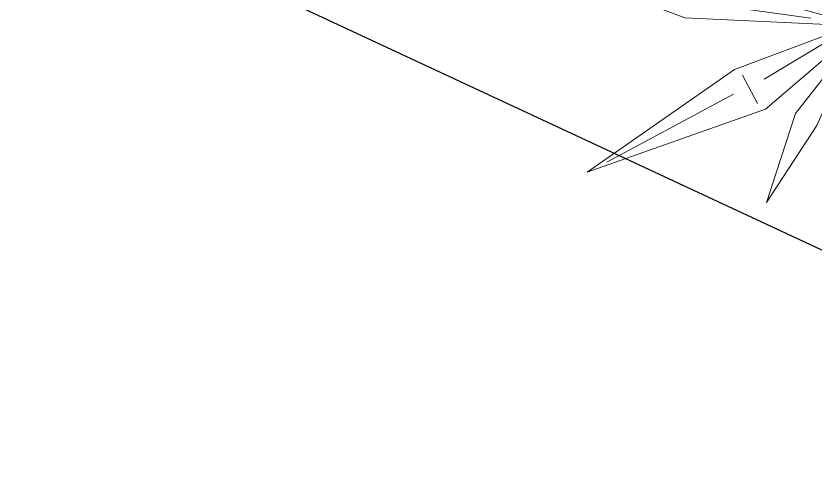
# Model space of a CAD drawing. Header units: millimetres. Extents: x 111 to 1506, y 14 to 566.
# Drawn here: x 205.491 to 209.578, y 233.818 to 236.106 of the extents above; entities that cross this region are included whole.
import ezdxf

# ---------------------------------------------------------------- set-up
doc = ezdxf.new("R2010")
doc.units = ezdxf.units.MM
doc.layers.add('ARBOLES', color=78, linetype='Continuous', lineweight=5)
doc.layers.add('Trees', color=82, linetype='Continuous', lineweight=0)

# ---------------------------------------------------------------- blocks, each defined once
blk = doc.blocks.new('0Q62D')
at = {"color": 0, "linetype": 'ByBlock'}
for p, q in [((-0.05, 1.11), (0.07, 0.48)), ((-0.03, 0.53), (-0.05, 1.11)), ((-0.03, 0.96), (0.02, 0.52)), ((-0.33, 0.67), (-0.16, 0.38)), ((-0.24, 0.34), (-0.33, 0.67)), ((-0.99, 0.59), (-0.35, 0.33)), ((-0.47, 0.19), (-0.99, 0.59)), ((0.1, 0.29), (0.34, 0.61)), ((0.34, 0.61), (0.15, 0.24)), ((-0.47, 0.28), (-0.92, 0.55)), ((-0.02, 0.02), (-0.03, 0.53)), ((0.28, 0.34), (1, 0.54)), ((1, 0.54), (0.36, 0.26)), ((1, 0.54), (0.41, 0.33)), ((0.02, 0.52), (0.05, 0.51)), ((0.07, 0.48), (0, 0.01)), ((-0.16, 0.38), (-0.02, 0.02)), ((-0.35, 0.33), (0, 0)), ((0, 0), (-0.24, 0.34)), ((0.03, 0.05), (0.28, 0.34)), ((-0.44, 0.21), (-0.38, 0.31)), ((0, 0.01), (0.1, 0.29)), ((0.08, 0.09), (0.31, 0.27)), ((0.36, 0.26), (0, 0.01)), ((0.15, 0.24), (0.03, 0.05)), ((-0.09, 0.04), (-0.36, 0.22)), ((-0.05, 0.01), (-0.47, 0.19)), ((0, 0.01), (0.39, 0.1)), ((0.39, 0.1), (0.83, 0.01)), ((-1.16, -0.15), (-0.66, 0.01)), ((-0.66, 0.01), (-0.05, 0.01)), ((-0.01, 0.01), (-0.62, -0.13)), ((0.01, 0), (-0.09, -0.29)), ((0, -0.42), (0.01, 0)), ((0.02, 0.01), (0.12, -0.52)), ((0.33, -0.36), (0.02, 0.01)), ((0.04, 0.01), (0.28, 0.02)), ((0.83, 0.01), (0.39, -0.02)), ((0.77, 0.01), (0.5, 0.01)), ((-0.2, -0.01), (-0.53, -0.04)), ((0.05, -0.01), (0.37, -0.3)), ((0.39, -0.02), (0.05, -0.01)), ((-0.35, -0.31), (-0.01, -0.04)), ((0, -0.03), (-0.3, -0.43)), ((-0.12, -0.23), (0, -0.03)), ((-1.16, -0.15), (-0.72, -0.06)), ((-0.04, -0.06), (-0.31, -0.35)), ((0.02, -0.06), (0.07, -0.48)), ((-0.62, -0.13), (-1.16, -0.15)), ((-0.16, -0.45), (-0.12, -0.23)), ((-0.09, -0.29), (-0.16, -0.45)), ((-0.64, -0.6), (-0.35, -0.31)), ((0.37, -0.3), (0.6, -0.73)), ((0.6, -0.73), (0.33, -0.36)), ((0.49, -0.56), (0.38, -0.38)), ((-0.3, -0.43), (-0.64, -0.6)), ((0.05, -1.18), (0, -0.42)), ((0.12, -0.52), (0.05, -1.18)), ((0.04, -1.08), (0.05, -0.56))]:
    blk.add_line(p, q, dxfattribs=at)
blk = doc.blocks.new('*E434321')
at = {"layer": 'Trees', "linetype": 'ByBlock', "xscale": -0.3276657665147431, "yscale": 0.3276657665147695, "zscale": 0.3276657665147513, "rotation": 77.65882791872079}
blk.add_blockref('0Q62D', (0.57083, -0.51709), dxfattribs=at)
blk = doc.blocks.new('E1E')
at = {"layer": 'ARBOLES', "ltscale": 0.2}
for p, q in [((95.5359, 59.5519), (95.5359, 59.5519)), ((95.2708, 59.4541), (95.2708, 59.4541))]:
    blk.add_line(p, q, dxfattribs=at)

msp = doc.modelspace()

# ---------------------------------------------------------------- linework, layer by layer
msp.add_line((217.21171, 231.36416), (202.13361, 238.39519))

# ---------------------------------------------------------------- block references
at = {"layer": 'ARBOLES', "color": 0, "xscale": 0.8310831642732954, "yscale": 0.8310831642732954, "zscale": 0.8310831642732954, "rotation": 157.9147716791316}
msp.add_blockref('E1E', (298.59141, 252.09737), dxfattribs=at)
at = {"layer": 'Trees', "xscale": 4.270410145901769, "yscale": 4.270410145901769, "zscale": 4.270410145901769, "rotation": 99.61477346508465}
msp.add_blockref('*E434321', (208.06147, 233.29561), dxfattribs=at)

doc.saveas('drawing.dxf')
